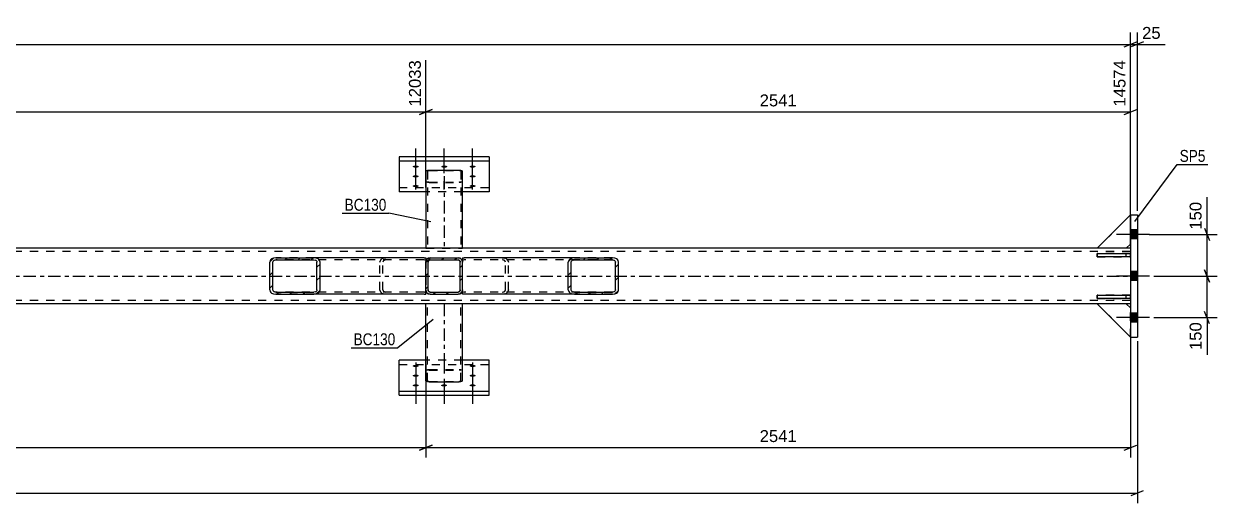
# Model space of a CAD drawing. Header units: millimetres. Extents: x -82 to 1107, y -634 to 207.
# Drawn here: x 661.5 to 948.4, y -401.7 to -286.5 of the extents above; entities that cross this region are included whole.
import ezdxf

# ---------------------------------------------------------------- set-up
doc = ezdxf.new("R2010")
doc.units = ezdxf.units.MM
doc.linetypes.add('DXK_LINE_DOT2', pattern=[3.9198, 1.9599, -1.9599])
doc.linetypes.add('DXK_LINE_DOT3', pattern=[5.9187, 2.979, -0.9799, 0.9799, -0.9799])
doc.styles.add('Arial', font='ARIAL.TTF', dxfattribs={"height": 0.2})
doc.styles.add('Arial Narrow', font='ARIALN.TTF', dxfattribs={"height": 0.2})

# ---------------------------------------------------------------- blocks, each defined once
blk = doc.blocks.new('Part-348435297-1963 - 1833')
at = {"linetype": 'Continuous'}
h = blk.add_hatch(dxfattribs=at)
h.set_pattern_fill('', scale=0.7, style=0, pattern_type=0)
h.set_pattern_definition([(45, (731.8397, -351.3976), (-1.57154, 1.57154), [])])
h.paths.add_polyline_path([(731.28, -351.48), (731.84, -351.4), (732.31, -351.17), (732.63, -350.82), (732.74, -350.41), (732.74, -343.75), (732.63, -343.34), (732.31, -342.99), (731.84, -342.76), (731.28, -342.68), (722.13, -342.68), (721.57, -342.76), (721.09, -342.99), (720.77, -343.34), (720.66, -343.75), (720.66, -350.41), (720.77, -350.82), (721.09, -351.17), (721.57, -351.4), (722.13, -351.48)])
h.paths.add_polyline_path([(721.85, -350.9), (721.61, -350.79), (721.45, -350.62), (721.4, -350.41), (721.4, -343.75), (721.45, -343.54), (721.61, -343.37), (721.85, -343.25), (722.13, -343.21), (731.28, -343.21), (731.56, -343.25), (731.8, -343.37), (731.96, -343.54), (732.01, -343.75), (732.01, -350.41), (731.96, -350.62), (731.8, -350.79), (731.56, -350.9), (731.28, -350.95), (722.13, -350.95)])
at = {"color": 2, "linetype": 'Continuous'}
for p, q in [((720.77, -343.34), (720.66, -343.75)), ((720.66, -350.41), (720.66, -343.75)), ((721.4, -343.75), (721.45, -343.54)), ((721.4, -350.41), (721.4, -343.75)), ((722.13, -342.68), (721.57, -342.76)), ((721.85, -343.25), (722.13, -343.21)), ((722.13, -342.68), (731.28, -342.68)), ((722.13, -343.21), (731.28, -343.21)), ((757.76, -342.68), (731.28, -342.68)), ((731.84, -342.76), (731.28, -342.68)), ((731.28, -343.21), (731.56, -343.25)), ((731.96, -343.54), (732.01, -343.75)), ((732.01, -350.41), (732.01, -343.75)), ((732.74, -343.75), (732.63, -343.34)), ((732.74, -350.41), (732.74, -343.75)), ((757.76, -342.68), (758.18, -342.74)), ((758.18, -342.74), (758.18, -342.76)), ((758.18, -342.76), (758.18, -342.99)), ((758.18, -342.99), (758.18, -343.75)), ((720.66, -350.41), (720.77, -350.82)), ((721.45, -350.62), (721.4, -350.41)), ((721.57, -351.4), (722.13, -351.48)), ((722.13, -350.95), (721.85, -350.9)), ((722.13, -350.95), (731.28, -350.95)), ((722.13, -351.48), (731.28, -351.48)), ((731.56, -350.9), (731.28, -350.95)), ((731.28, -351.48), (731.84, -351.4)), ((757.76, -351.48), (731.28, -351.48)), ((732.01, -350.41), (731.96, -350.62)), ((732.63, -350.82), (732.74, -350.41)), ((757.76, -351.48), (758.18, -351.42)), ((758.18, -351.42), (758.18, -350.41))]:
    blk.add_line(p, q, dxfattribs=at)
at = {"color": 7, "linetype": 'DXK_LINE_DOT2'}
for p, q in [((731.28, -342.68), (722.13, -342.68)), ((757.76, -343.21), (722.13, -343.21)), ((747.14, -343.75), (747.25, -343.34)), ((747.14, -350.41), (747.14, -343.75)), ((747.93, -343.54), (747.87, -343.75)), ((747.87, -350.41), (747.87, -343.75)), ((748.04, -342.76), (748.6, -342.68)), ((748.6, -343.21), (748.32, -343.25)), ((758.04, -343.25), (757.76, -343.21)), ((758.18, -343.32), (758.04, -343.25)), ((758.18, -342.99), (758.18, -343.32)), ((758.18, -343.34), (758.18, -350.41)), ((757.76, -350.95), (722.13, -350.95)), ((731.28, -351.48), (722.13, -351.48)), ((747.25, -350.82), (747.14, -350.41)), ((747.87, -350.41), (747.93, -350.62)), ((748.6, -351.48), (748.04, -351.4)), ((748.32, -350.9), (748.6, -350.95)), ((757.76, -350.95), (758.04, -350.9)), ((758.04, -350.9), (758.18, -350.83)), ((758.18, -351.4), (758.18, -351.42))]:
    blk.add_line(p, q, dxfattribs=at)
at = {"color": 2, "linetype": 'Continuous'}
for centre, radius, start, end in [((721.9, -344.05), 1.34, 104.5547, 147.5896), ((722.02, -343.9), 0.668, 104.5547, 147.5896), ((731.39, -343.9), 0.668, 32.4104, 75.4453), ((731.5, -344.05), 1.34, 32.4104, 75.4453), ((721.9, -350.1), 1.34, 212.4104, 255.4453), ((722.02, -350.26), 0.668, 212.4104, 255.4453), ((731.39, -350.26), 0.668, 284.5547, 327.5896), ((731.5, -350.1), 1.34, 284.5547, 327.5896)]:
    blk.add_arc(centre, radius, start, end, dxfattribs=at)
at = {"color": 7, "linetype": 'DXK_LINE_DOT2'}
for centre, radius, start, end in [((748.38, -344.05), 1.34, 104.5547, 147.5896), ((748.49, -343.9), 0.668, 104.5547, 147.5896), ((748.38, -350.1), 1.34, 212.4104, 255.4453), ((748.49, -350.26), 0.668, 212.4104, 255.4453)]:
    blk.add_arc(centre, radius, start, end, dxfattribs=at)
blk = doc.blocks.new('Part-348435297-1900 - 1833')
at = {"color": 7, "linetype": 'DXK_LINE_DOT2'}
for p, q in [((926.58, -353.75), (919.58, -353.75)), ((919.58, -353.75), (927.58, -361.75)), ((927.58, -354.75), (926.58, -353.75)), ((927.58, -361.75), (927.58, -354.75))]:
    blk.add_line(p, q, dxfattribs=at)
blk = doc.blocks.new('Part-348435297-1903 - 1833')
at = {"color": 7, "linetype": 'DXK_LINE_DOT2'}
for p, q in [((926.58, -353.75), (919.58, -353.75)), ((919.58, -353.75), (927.58, -361.75)), ((927.58, -354.75), (926.58, -353.75)), ((927.58, -361.75), (927.58, -354.75))]:
    blk.add_line(p, q, dxfattribs=at)
blk = doc.blocks.new('Part-348435297-1906 - 1833')
at = {"color": 2, "linetype": 'Continuous'}
for p, q in [((926.58, -353.75), (919.58, -353.75)), ((919.58, -353.75), (927.58, -361.75)), ((927.58, -354.75), (926.58, -353.75))]:
    blk.add_line(p, q, dxfattribs=at)
at = {"color": 7, "linetype": 'DXK_LINE_DOT2'}
blk.add_line((927.58, -361.75), (927.58, -354.75), dxfattribs=at)
blk = doc.blocks.new('Part-348435297-1861 - 1833')
at = {"color": 2, "linetype": 'Continuous'}
for p, q in [((919.58, -340.41), (28.18, -340.41)), ((927.58, -340.41), (926.58, -340.41)), ((919.58, -353.75), (28.18, -353.75)), ((927.58, -353.75), (926.58, -353.75))]:
    blk.add_line(p, q, dxfattribs=at)
at = {"color": 7, "linetype": 'DXK_LINE_DOT2'}
for p, q in [((927.58, -341.21), (28.18, -341.21)), ((926.58, -340.41), (919.58, -340.41)), ((927.58, -340.41), (927.58, -353.75)), ((927.58, -352.95), (28.18, -352.95)), ((926.58, -353.75), (919.58, -353.75))]:
    blk.add_line(p, q, dxfattribs=at)
at = {"color": 7, "linetype": 'DXK_LINE_DOT3'}
blk.add_line((28.18, -347.08), (927.58, -347.08), dxfattribs=at)
blk = doc.blocks.new('Part-348435297-1864 - 1833')
at = {"color": 2, "linetype": 'Continuous'}
for p, q in [((919.58, -342.48), (919.58, -341.68)), ((919.58, -341.68), (927.58, -341.68)), ((927.58, -342.48), (919.58, -342.48)), ((927.58, -341.68), (927.58, -342.48))]:
    blk.add_line(p, q, dxfattribs=at)
at = {"color": 7, "linetype": 'DXK_LINE_DOT2'}
blk.add_line((926.58, -342.48), (926.58, -341.68), dxfattribs=at)
blk = doc.blocks.new('Part-348435297-1865 - 1833')
at = {"color": 2, "linetype": 'Continuous'}
for p, q in [((919.58, -352.48), (919.58, -351.68)), ((919.58, -351.68), (927.58, -351.68)), ((927.58, -352.48), (919.58, -352.48)), ((927.58, -351.68), (927.58, -352.48))]:
    blk.add_line(p, q, dxfattribs=at)
at = {"color": 7, "linetype": 'DXK_LINE_DOT2'}
blk.add_line((926.58, -352.48), (926.58, -351.68), dxfattribs=at)
blk = doc.blocks.new('Part-348435297-1947 - 1833')
at = {"linetype": 'Continuous'}
h = blk.add_hatch(dxfattribs=at)
h.set_pattern_fill('', scale=0.7, style=0, pattern_type=0)
h.set_pattern_definition([(45, (803.6008, -351.3976), (-1.57154, 1.57154), [])])
h.paths.add_polyline_path([(803.04, -351.48), (803.6, -351.4), (804.08, -351.17), (804.39, -350.82), (804.5, -350.41), (804.5, -343.75), (804.39, -343.34), (804.08, -342.99), (803.6, -342.76), (803.04, -342.68), (793.89, -342.68), (793.33, -342.76), (792.85, -342.99), (792.54, -343.34), (792.42, -343.75), (792.42, -350.41), (792.54, -350.82), (792.85, -351.17), (793.33, -351.4), (793.89, -351.48)])
h.paths.add_polyline_path([(793.61, -350.9), (793.37, -350.79), (793.21, -350.62), (793.16, -350.41), (793.16, -343.75), (793.21, -343.54), (793.37, -343.37), (793.61, -343.25), (793.89, -343.21), (803.04, -343.21), (803.32, -343.25), (803.56, -343.37), (803.72, -343.54), (803.77, -343.75), (803.77, -350.41), (803.72, -350.62), (803.56, -350.79), (803.32, -350.9), (803.04, -350.95), (793.89, -350.95)])
at = {"color": 2, "linetype": 'Continuous'}
for p, q in [((766.98, -342.74), (767.41, -342.68)), ((766.98, -342.74), (766.98, -343.75)), ((793.89, -342.68), (767.41, -342.68)), ((792.54, -343.34), (792.42, -343.75)), ((792.42, -350.41), (792.42, -343.75)), ((793.16, -343.75), (793.21, -343.54)), ((793.16, -350.41), (793.16, -343.75)), ((793.89, -342.68), (793.33, -342.76)), ((793.61, -343.25), (793.89, -343.21)), ((793.89, -342.68), (803.04, -342.68)), ((793.89, -343.21), (803.04, -343.21)), ((803.6, -342.76), (803.04, -342.68)), ((803.04, -343.21), (803.32, -343.25)), ((803.72, -343.54), (803.77, -343.75)), ((803.77, -350.41), (803.77, -343.75)), ((804.5, -343.75), (804.39, -343.34)), ((804.5, -350.41), (804.5, -343.75)), ((766.98, -351.4), (766.98, -350.41)), ((766.98, -351.42), (766.98, -351.4)), ((767.41, -351.48), (766.98, -351.42)), ((793.89, -351.48), (767.41, -351.48)), ((792.42, -350.41), (792.54, -350.82)), ((793.21, -350.62), (793.16, -350.41)), ((793.33, -351.4), (793.89, -351.48)), ((793.89, -350.95), (793.61, -350.9)), ((793.89, -350.95), (803.04, -350.95)), ((793.89, -351.48), (803.04, -351.48)), ((803.32, -350.9), (803.04, -350.95)), ((803.04, -351.48), (803.6, -351.4)), ((803.77, -350.41), (803.72, -350.62)), ((804.39, -350.82), (804.5, -350.41))]:
    blk.add_line(p, q, dxfattribs=at)
at = {"color": 7, "linetype": 'DXK_LINE_DOT2'}
for p, q in [((766.98, -342.74), (766.98, -343.32)), ((767.13, -343.25), (766.98, -343.32)), ((766.98, -351.17), (766.98, -343.75)), ((767.41, -343.21), (767.13, -343.25)), ((803.04, -343.21), (767.41, -343.21)), ((776.56, -342.68), (777.12, -342.76)), ((776.84, -343.25), (776.56, -343.21)), ((777.3, -343.75), (777.24, -343.54)), ((777.3, -350.41), (777.3, -343.75)), ((777.92, -343.34), (778.03, -343.75)), ((778.03, -350.41), (778.03, -343.75)), ((803.04, -342.68), (793.89, -342.68)), ((766.98, -350.83), (767.13, -350.9)), ((767.13, -350.9), (767.41, -350.95)), ((803.04, -350.95), (767.41, -350.95)), ((776.56, -350.95), (776.84, -350.9)), ((777.12, -351.4), (776.56, -351.48)), ((777.24, -350.62), (777.3, -350.41)), ((778.03, -350.41), (777.92, -350.82)), ((803.04, -351.48), (793.89, -351.48))]:
    blk.add_line(p, q, dxfattribs=at)
for centre, radius, start, end in [((776.68, -343.9), 0.668, 32.4104, 75.4453), ((776.79, -344.05), 1.34, 32.4104, 75.4453), ((776.68, -350.26), 0.668, 284.5547, 327.5896), ((776.79, -350.1), 1.34, 284.5547, 327.5896)]:
    blk.add_arc(centre, radius, start, end, dxfattribs=at)
at = {"color": 2, "linetype": 'Continuous'}
for centre, radius, start, end in [((793.66, -344.05), 1.34, 104.5547, 147.5896), ((793.78, -343.9), 0.668, 104.5547, 147.5896), ((803.15, -343.9), 0.668, 32.4104, 75.4453), ((803.26, -344.05), 1.34, 32.4104, 75.4453), ((793.66, -350.1), 1.34, 212.4104, 255.4453), ((793.78, -350.26), 0.668, 212.4104, 255.4453), ((803.15, -350.26), 0.668, 284.5547, 327.5896), ((803.26, -350.1), 1.34, 284.5547, 327.5896)]:
    blk.add_arc(centre, radius, start, end, dxfattribs=at)
blk = doc.blocks.new('Part-348435297-2020 - 1833')
at = {"color": 2, "linetype": 'Continuous'}
for p, q in [((758.19, -372.27), (758.19, -353.75)), ((766.99, -372.27), (766.99, -353.75)), ((758.25, -372.37), (758.19, -372.27)), ((758.43, -372.46), (758.25, -372.37)), ((758.69, -372.52), (758.43, -372.46)), ((758.99, -372.54), (758.69, -372.52)), ((758.99, -372.54), (766.19, -372.54)), ((766.5, -372.52), (766.19, -372.54)), ((766.76, -372.46), (766.5, -372.52)), ((766.93, -372.37), (766.76, -372.46)), ((766.99, -372.27), (766.93, -372.37))]:
    blk.add_line(p, q, dxfattribs=at)
at = {"color": 7, "linetype": 'DXK_LINE_DOT2'}
for p, q in [((766.99, -353.75), (758.19, -353.75)), ((758.59, -372.27), (758.59, -353.75)), ((766.59, -372.27), (766.59, -353.75)), ((758.19, -369.8), (758.25, -369.7)), ((758.25, -369.7), (758.43, -369.61)), ((758.43, -369.61), (758.69, -369.55)), ((758.62, -369.75), (758.59, -369.8)), ((758.71, -369.71), (758.62, -369.75)), ((758.69, -369.55), (758.99, -369.53)), ((758.84, -369.68), (758.71, -369.71)), ((758.99, -369.67), (758.84, -369.68)), ((758.99, -369.53), (766.19, -369.53)), ((758.99, -369.67), (766.19, -369.67)), ((766.19, -369.53), (766.5, -369.55)), ((766.35, -369.68), (766.19, -369.67)), ((766.48, -369.71), (766.35, -369.68)), ((766.48, -369.71), (766.5, -369.72)), ((766.5, -369.55), (766.76, -369.61)), ((766.5, -369.72), (766.56, -369.75)), ((766.59, -369.8), (766.56, -369.75)), ((766.76, -369.61), (766.93, -369.7)), ((766.93, -369.7), (766.99, -369.8)), ((758.59, -372.27), (758.62, -372.32)), ((758.62, -372.32), (758.71, -372.36)), ((758.71, -372.36), (758.84, -372.39)), ((758.84, -372.39), (758.99, -372.4)), ((758.99, -372.4), (766.19, -372.4)), ((766.19, -372.4), (766.35, -372.39)), ((766.35, -372.39), (766.48, -372.36)), ((766.48, -372.36), (766.56, -372.32)), ((766.56, -372.32), (766.59, -372.27))]:
    blk.add_line(p, q, dxfattribs=at)
at = {"color": 7, "linetype": 'DXK_LINE_DOT3'}
blk.add_line((762.59, -353.75), (762.59, -371.03), dxfattribs=at)
blk = doc.blocks.new('Part-348435297-1892 - 1833')
at = {"color": 7, "linetype": 'DXK_LINE_DOT2'}
for p, q in [((919.58, -340.41), (927.58, -332.41)), ((927.58, -332.41), (927.58, -339.41)), ((926.58, -340.41), (919.58, -340.41)), ((927.58, -339.41), (926.58, -340.41))]:
    blk.add_line(p, q, dxfattribs=at)
blk = doc.blocks.new('Bolt-348435297-2023 - 1833')
at = {"linetype": 'Continuous'}
for points in [[(755.76, -320.54), (755.91, -320.54), (756.06, -320.56), (756.19, -320.58), (756.3, -320.62), (756.39, -320.66), (756.46, -320.71), (756.49, -320.76), (756.49, -320.81), (756.46, -320.86), (756.39, -320.91), (756.3, -320.95), (756.19, -320.99), (756.06, -321.02), (755.91, -321.03), (755.76, -321.04), (755.61, -321.03), (755.46, -321.02), (755.33, -320.99), (755.21, -320.95), (755.12, -320.91), (755.06, -320.86), (755.03, -320.81), (755.03, -320.76), (755.06, -320.71), (755.12, -320.66), (755.21, -320.62), (755.33, -320.58), (755.46, -320.56), (755.61, -320.54)], [(762.63, -320.54), (762.78, -320.54), (762.92, -320.56), (763.06, -320.58), (763.17, -320.62), (763.26, -320.66), (763.32, -320.71), (763.36, -320.76), (763.36, -320.81), (763.32, -320.86), (763.26, -320.91), (763.17, -320.95), (763.06, -320.99), (762.92, -321.02), (762.78, -321.03), (762.63, -321.04), (762.47, -321.03), (762.33, -321.02), (762.19, -320.99), (762.08, -320.95), (761.99, -320.91), (761.93, -320.86), (761.9, -320.81), (761.9, -320.76), (761.93, -320.71), (761.99, -320.66), (762.08, -320.62), (762.19, -320.58), (762.33, -320.56), (762.47, -320.54)], [(769.43, -320.54), (769.58, -320.54), (769.72, -320.56), (769.86, -320.58), (769.97, -320.62), (770.06, -320.66), (770.12, -320.71), (770.16, -320.76), (770.16, -320.81), (770.12, -320.86), (770.06, -320.91), (769.97, -320.95), (769.86, -320.99), (769.72, -321.02), (769.58, -321.03), (769.43, -321.04), (769.27, -321.03), (769.13, -321.02), (768.99, -320.99), (768.88, -320.95), (768.79, -320.91), (768.73, -320.86), (768.7, -320.81), (768.7, -320.76), (768.73, -320.71), (768.79, -320.66), (768.88, -320.62), (768.99, -320.58), (769.13, -320.56), (769.27, -320.54)], [(755.76, -322.88), (755.91, -322.89), (756.06, -322.91), (756.19, -322.93), (756.3, -322.97), (756.39, -323.01), (756.46, -323.06), (756.49, -323.11), (756.49, -323.16), (756.46, -323.21), (756.39, -323.26), (756.3, -323.3), (756.19, -323.34), (756.06, -323.36), (755.91, -323.38), (755.76, -323.39), (755.61, -323.38), (755.46, -323.36), (755.33, -323.34), (755.21, -323.3), (755.12, -323.26), (755.06, -323.21), (755.03, -323.16), (755.03, -323.11), (755.06, -323.06), (755.12, -323.01), (755.21, -322.97), (755.33, -322.93), (755.46, -322.91), (755.61, -322.89)], [(769.43, -322.88), (769.58, -322.89), (769.72, -322.91), (769.86, -322.93), (769.97, -322.97), (770.06, -323.01), (770.12, -323.06), (770.16, -323.11), (770.16, -323.16), (770.12, -323.21), (770.06, -323.26), (769.97, -323.3), (769.86, -323.34), (769.72, -323.36), (769.58, -323.38), (769.43, -323.39), (769.27, -323.38), (769.13, -323.36), (768.99, -323.34), (768.88, -323.3), (768.79, -323.26), (768.73, -323.21), (768.7, -323.16), (768.7, -323.11), (768.73, -323.06), (768.79, -323.01), (768.88, -322.97), (768.99, -322.93), (769.13, -322.91), (769.27, -322.89)], [(755.76, -325.21), (755.91, -325.22), (756.06, -325.23), (756.19, -325.26), (756.3, -325.29), (756.39, -325.33), (756.46, -325.38), (756.49, -325.43), (756.49, -325.49), (756.46, -325.54), (756.39, -325.59), (756.3, -325.63), (756.19, -325.66), (756.06, -325.69), (755.91, -325.71), (755.76, -325.71), (755.61, -325.71), (755.46, -325.69), (755.33, -325.66), (755.21, -325.63), (755.12, -325.59), (755.06, -325.54), (755.03, -325.49), (755.03, -325.43), (755.06, -325.38), (755.12, -325.33), (755.21, -325.29), (755.33, -325.26), (755.46, -325.23), (755.61, -325.22)], [(769.43, -325.21), (769.58, -325.22), (769.72, -325.23), (769.86, -325.26), (769.97, -325.29), (770.06, -325.33), (770.12, -325.38), (770.16, -325.43), (770.16, -325.49), (770.12, -325.54), (770.06, -325.59), (769.97, -325.63), (769.86, -325.66), (769.72, -325.69), (769.58, -325.71), (769.43, -325.71), (769.27, -325.71), (769.13, -325.69), (768.99, -325.66), (768.88, -325.63), (768.79, -325.59), (768.73, -325.54), (768.7, -325.49), (768.7, -325.43), (768.73, -325.38), (768.79, -325.33), (768.88, -325.29), (768.99, -325.26), (769.13, -325.23), (769.27, -325.22)]]:
    blk.add_hatch(color=1, dxfattribs=at).paths.add_polyline_path(points)
at = {"color": 1, "linetype": 'Continuous'}
for p, q in [((755.76, -321.6), (755.76, -316.4)), ((762.63, -321.6), (762.63, -316.4)), ((769.43, -321.6), (769.43, -316.4)), ((755.76, -323.95), (755.76, -318.75)), ((755.76, -326.27), (755.76, -321.08)), ((769.43, -323.95), (769.43, -318.75)), ((769.43, -326.27), (769.43, -321.08))]:
    blk.add_line(p, q, dxfattribs=at)
at = {"color": 1, "linetype": 'DXK_LINE_DOT2'}
blk.add_line((762.63, -326.27), (762.63, -321.08), dxfattribs=at)
blk = doc.blocks.new('Part-348435297-1895 - 1833')
at = {"color": 2, "linetype": 'Continuous'}
for p, q in [((919.58, -340.41), (927.58, -332.41)), ((926.58, -340.41), (919.58, -340.41)), ((927.58, -339.41), (926.58, -340.41))]:
    blk.add_line(p, q, dxfattribs=at)
at = {"color": 7, "linetype": 'DXK_LINE_DOT2'}
blk.add_line((927.58, -339.41), (927.58, -332.41), dxfattribs=at)
blk = doc.blocks.new('Part-348435297-1896 - 1833')
at = {"color": 7, "linetype": 'DXK_LINE_DOT2'}
for p, q in [((927.58, -341.68), (919.58, -341.68)), ((919.58, -341.68), (919.58, -342.48)), ((919.58, -342.48), (927.58, -342.48)), ((926.58, -342.48), (926.58, -341.68)), ((927.58, -342.48), (927.58, -341.68))]:
    blk.add_line(p, q, dxfattribs=at)
blk = doc.blocks.new('Part-348435297-1897 - 1833')
at = {"color": 7, "linetype": 'DXK_LINE_DOT2'}
for p, q in [((927.58, -351.68), (919.58, -351.68)), ((919.58, -351.68), (919.58, -352.48)), ((919.58, -352.48), (927.58, -352.48)), ((926.58, -352.48), (926.58, -351.68)), ((927.58, -352.48), (927.58, -351.68))]:
    blk.add_line(p, q, dxfattribs=at)
blk = doc.blocks.new('Part-348435297-1909 - 1833')
at = {"color": 7, "linetype": 'DXK_LINE_DOT2'}
for p, q in [((919.58, -340.41), (927.58, -332.41)), ((927.58, -332.41), (927.58, -339.41)), ((926.58, -340.41), (919.58, -340.41)), ((927.58, -339.41), (926.58, -340.41))]:
    blk.add_line(p, q, dxfattribs=at)
blk = doc.blocks.new('Part-348435297-1912 - 1833')
at = {"color": 2, "linetype": 'Continuous'}
for p, q in [((773.43, -318.42), (751.76, -318.42)), ((751.76, -318.42), (751.76, -326.83)), ((773.43, -318.42), (773.43, -326.83)), ((751.76, -319.42), (773.43, -319.42)), ((758.19, -326.83), (751.76, -326.83)), ((773.43, -326.83), (766.99, -326.83))]:
    blk.add_line(p, q, dxfattribs=at)
at = {"color": 7, "linetype": 'DXK_LINE_DOT2'}
for p, q in [((751.76, -325.83), (773.43, -325.83)), ((758.25, -326.83), (758.19, -326.83)), ((766.99, -326.83), (758.25, -326.83))]:
    blk.add_line(p, q, dxfattribs=at)
blk = doc.blocks.new('Part-348435297-1937 - 1833')
at = {"color": 2, "linetype": 'Continuous'}
for p, q in [((751.76, -375.74), (751.76, -367.33)), ((758.19, -367.33), (751.76, -367.33)), ((773.43, -367.33), (766.99, -367.33)), ((773.43, -375.74), (773.43, -367.33)), ((751.76, -374.74), (773.43, -374.74)), ((751.76, -375.74), (773.43, -375.74))]:
    blk.add_line(p, q, dxfattribs=at)
at = {"color": 7, "linetype": 'DXK_LINE_DOT2'}
for p, q in [((751.76, -368.33), (773.43, -368.33)), ((766.99, -367.33), (758.19, -367.33))]:
    blk.add_line(p, q, dxfattribs=at)
blk = doc.blocks.new('Part-348435297-1982 - 1833')
at = {"color": 2, "linetype": 'Continuous'}
for p, q in [((927.58, -332.41), (927.58, -361.75)), ((927.58, -332.41), (929.25, -332.41)), ((929.25, -332.41), (929.25, -361.75)), ((927.58, -361.75), (929.25, -361.75))]:
    blk.add_line(p, q, dxfattribs=at)
blk = doc.blocks.new('Part-348435297-2007 - 1833')
at = {"color": 2, "linetype": 'Continuous'}
for p, q in [((758.19, -321.89), (758.25, -321.79)), ((758.19, -321.89), (758.19, -340.41)), ((758.25, -321.79), (758.43, -321.7)), ((758.43, -321.7), (758.69, -321.64)), ((758.69, -321.64), (758.99, -321.62)), ((758.99, -321.62), (766.19, -321.62)), ((766.19, -321.62), (766.5, -321.64)), ((766.5, -321.64), (766.76, -321.7)), ((766.76, -321.7), (766.93, -321.79)), ((766.93, -321.79), (766.99, -321.89)), ((766.99, -340.41), (766.99, -321.89))]:
    blk.add_line(p, q, dxfattribs=at)
at = {"color": 7, "linetype": 'DXK_LINE_DOT2'}
for p, q in [((758.62, -321.84), (758.59, -321.89)), ((758.59, -321.89), (758.59, -340.41)), ((758.71, -321.8), (758.62, -321.84)), ((758.84, -321.77), (758.71, -321.8)), ((758.99, -321.76), (758.84, -321.77)), ((758.99, -321.76), (766.19, -321.76)), ((766.35, -321.77), (766.19, -321.76)), ((766.48, -321.8), (766.35, -321.77)), ((766.56, -321.84), (766.48, -321.8)), ((766.59, -321.89), (766.56, -321.84)), ((766.59, -321.89), (766.59, -340.41)), ((758.25, -324.46), (758.19, -324.35)), ((758.43, -324.55), (758.25, -324.46)), ((758.69, -324.61), (758.43, -324.55)), ((758.59, -324.35), (758.62, -324.41)), ((758.62, -324.41), (758.71, -324.45)), ((758.99, -324.63), (758.69, -324.61)), ((758.71, -324.45), (758.84, -324.48)), ((758.84, -324.48), (758.99, -324.49)), ((758.99, -324.49), (766.19, -324.49)), ((758.99, -324.63), (766.19, -324.63)), ((766.19, -324.49), (766.35, -324.48)), ((766.5, -324.61), (766.19, -324.63)), ((766.35, -324.48), (766.48, -324.45)), ((766.48, -324.45), (766.56, -324.41)), ((766.76, -324.55), (766.5, -324.61)), ((766.56, -324.41), (766.59, -324.35)), ((766.93, -324.46), (766.76, -324.55)), ((766.99, -324.35), (766.93, -324.46)), ((758.19, -340.41), (766.99, -340.41))]:
    blk.add_line(p, q, dxfattribs=at)
at = {"color": 7, "linetype": 'DXK_LINE_DOT3'}
blk.add_line((762.59, -323.12), (762.59, -340.41), dxfattribs=at)
blk = doc.blocks.new('Part-348435297-2010 - 1833')
at = {"linetype": 'Continuous'}
h = blk.add_hatch(dxfattribs=at)
h.set_pattern_fill('', scale=0.7, style=0, pattern_type=0)
h.set_pattern_definition([(45, (766.3256, -351.3976), (-1.57154, 1.57154), [])])
h.paths.add_polyline_path([(765.92, -351.48), (766.33, -351.4), (766.67, -351.17), (766.9, -350.82), (766.98, -350.41), (766.98, -343.75), (766.9, -343.34), (766.67, -342.99), (766.33, -342.76), (765.92, -342.68), (759.25, -342.68), (758.84, -342.76), (758.5, -342.99), (758.27, -343.34), (758.18, -343.75), (758.18, -350.41), (758.27, -350.82), (758.5, -351.17), (758.84, -351.4), (759.25, -351.48)])
h.paths.add_polyline_path([(759.05, -350.9), (758.87, -350.79), (758.76, -350.62), (758.72, -350.41), (758.72, -343.75), (758.76, -343.54), (758.87, -343.37), (759.05, -343.25), (759.25, -343.21), (765.92, -343.21), (766.12, -343.25), (766.29, -343.37), (766.41, -343.54), (766.45, -343.75), (766.45, -350.41), (766.41, -350.62), (766.29, -350.79), (766.12, -350.9), (765.92, -350.95), (759.25, -350.95)])
at = {"color": 7, "linetype": 'DXK_LINE_DOT2'}
for p, q in [((758.18, -343.75), (758.27, -343.34)), ((758.18, -350.41), (758.18, -343.75)), ((758.76, -343.54), (758.72, -343.75)), ((758.72, -350.41), (758.72, -343.75)), ((758.84, -342.76), (759.25, -342.68)), ((759.25, -343.21), (759.05, -343.25)), ((759.25, -342.68), (765.92, -342.68)), ((759.25, -343.21), (765.92, -343.21)), ((765.92, -342.68), (766.33, -342.76)), ((766.12, -343.25), (765.92, -343.21)), ((766.45, -343.75), (766.41, -343.54)), ((766.45, -350.41), (766.45, -343.75)), ((766.9, -343.34), (766.98, -343.75)), ((766.98, -350.41), (766.98, -343.75)), ((758.27, -350.82), (758.18, -350.41)), ((758.72, -350.41), (758.76, -350.62)), ((759.25, -351.48), (758.84, -351.4)), ((759.05, -350.9), (759.25, -350.95)), ((759.25, -350.95), (765.92, -350.95)), ((759.25, -351.48), (765.92, -351.48)), ((765.92, -350.95), (766.12, -350.9)), ((766.33, -351.4), (765.92, -351.48)), ((766.41, -350.62), (766.45, -350.41)), ((766.98, -350.41), (766.9, -350.82))]:
    blk.add_line(p, q, dxfattribs=at)
at = {"color": 2, "linetype": 'Continuous'}
for p, q in [((758.27, -343.34), (758.18, -343.75)), ((758.18, -350.41), (758.18, -343.75)), ((758.72, -343.75), (758.76, -343.54)), ((758.72, -350.41), (758.72, -343.75)), ((759.25, -342.68), (758.84, -342.76)), ((759.05, -343.25), (759.25, -343.21)), ((759.25, -342.68), (765.92, -342.68)), ((759.25, -343.21), (765.92, -343.21)), ((766.33, -342.76), (765.92, -342.68)), ((765.92, -343.21), (766.12, -343.25)), ((766.41, -343.54), (766.45, -343.75)), ((766.45, -350.41), (766.45, -343.75)), ((766.98, -343.75), (766.9, -343.34)), ((766.98, -350.41), (766.98, -343.75)), ((758.18, -350.41), (758.27, -350.82)), ((758.76, -350.62), (758.72, -350.41)), ((758.84, -351.4), (759.25, -351.48)), ((759.25, -350.95), (759.05, -350.9)), ((759.25, -350.95), (765.92, -350.95)), ((759.25, -351.48), (765.92, -351.48)), ((766.12, -350.9), (765.92, -350.95)), ((765.92, -351.48), (766.33, -351.4)), ((766.45, -350.41), (766.41, -350.62)), ((766.9, -350.82), (766.98, -350.41))]:
    blk.add_line(p, q, dxfattribs=at)
at = {"color": 7, "linetype": 'DXK_LINE_DOT2'}
for centre, radius, start, end in [((759.25, -343.75), 1.07, 112.5, 157.5), ((759.25, -343.75), 0.533, 112.5, 157.5), ((765.92, -343.75), 0.533, 22.5, 67.5), ((765.92, -343.75), 1.07, 22.5, 67.5), ((759.25, -350.41), 1.07, 202.5, 247.5), ((759.25, -350.41), 0.533, 202.5, 247.5), ((765.92, -350.41), 0.533, 292.5, 337.5), ((765.92, -350.41), 1.07, 292.5, 337.5)]:
    blk.add_arc(centre, radius, start, end, dxfattribs=at)
at = {"color": 2, "linetype": 'Continuous'}
for centre, radius, start, end in [((759.25, -343.75), 1.07, 112.5, 157.5), ((759.25, -343.75), 0.533, 112.5, 157.5), ((765.92, -343.75), 0.533, 22.5, 67.5), ((765.92, -343.75), 1.07, 22.5, 67.5), ((759.25, -350.41), 1.07, 202.5, 247.5), ((759.25, -350.41), 0.533, 202.5, 247.5), ((765.92, -350.41), 0.533, 292.5, 337.5), ((765.92, -350.41), 1.07, 292.5, 337.5)]:
    blk.add_arc(centre, radius, start, end, dxfattribs=at)
blk = doc.blocks.new('Bolt-348435297-2033 - 1833')
at = {"linetype": 'Continuous'}
for points in [[(927.58, -335.98), (927.58, -338.18), (929.25, -338.18), (929.25, -335.98)], [(927.58, -335.98), (927.58, -338.18), (929.25, -338.18), (929.25, -335.98)], [(927.58, -335.98), (927.58, -338.18), (929.25, -338.18), (929.25, -335.98)], [(927.58, -335.98), (927.58, -338.18), (929.25, -338.18), (929.25, -335.98)], [(927.58, -345.98), (927.58, -348.18), (929.25, -348.18), (929.25, -345.98)], [(927.58, -345.98), (927.58, -348.18), (929.25, -348.18), (929.25, -345.98)], [(927.58, -355.98), (927.58, -358.18), (929.25, -358.18), (929.25, -355.98)], [(927.58, -355.98), (927.58, -358.18), (929.25, -358.18), (929.25, -355.98)], [(927.58, -355.98), (927.58, -358.18), (929.25, -358.18), (929.25, -355.98)], [(927.58, -355.98), (927.58, -358.18), (929.25, -358.18), (929.25, -355.98)]]:
    blk.add_hatch(color=1, dxfattribs=at).paths.add_polyline_path(points)
at = {"color": 1, "linetype": 'Continuous'}
for p, q in [((932.18, -337.08), (924.25, -337.08)), ((932.18, -337.08), (924.25, -337.08)), ((932.18, -337.08), (924.25, -337.08)), ((932.18, -337.08), (924.25, -337.08)), ((929.25, -335.98), (927.58, -335.98)), ((929.25, -335.98), (927.58, -335.98)), ((929.25, -335.98), (927.58, -335.98)), ((929.25, -335.98), (927.58, -335.98)), ((929.25, -338.18), (927.58, -338.18)), ((929.25, -338.18), (927.58, -338.18)), ((929.25, -338.18), (927.58, -338.18)), ((929.25, -338.18), (927.58, -338.18)), ((932.18, -347.08), (924.25, -347.08)), ((932.18, -347.08), (924.25, -347.08)), ((929.25, -345.98), (927.58, -345.98)), ((929.25, -345.98), (927.58, -345.98)), ((929.25, -348.18), (927.58, -348.18)), ((929.25, -348.18), (927.58, -348.18)), ((932.18, -357.08), (924.25, -357.08)), ((932.18, -357.08), (924.25, -357.08)), ((932.18, -357.08), (924.25, -357.08)), ((932.18, -357.08), (924.25, -357.08)), ((929.25, -355.98), (927.58, -355.98)), ((929.25, -355.98), (927.58, -355.98)), ((929.25, -355.98), (927.58, -355.98)), ((929.25, -355.98), (927.58, -355.98)), ((929.25, -358.18), (927.58, -358.18)), ((929.25, -358.18), (927.58, -358.18)), ((929.25, -358.18), (927.58, -358.18)), ((929.25, -358.18), (927.58, -358.18))]:
    blk.add_line(p, q, dxfattribs=at)
blk = doc.blocks.new('Bolt-348435297-2043 - 1833')
at = {"linetype": 'Continuous'}
for points in [[(755.76, -368.95), (755.61, -368.94), (755.46, -368.93), (755.33, -368.9), (755.21, -368.87), (755.12, -368.82), (755.06, -368.77), (755.03, -368.72), (755.03, -368.67), (755.06, -368.62), (755.12, -368.57), (755.21, -368.53), (755.33, -368.49), (755.46, -368.47), (755.61, -368.45), (755.76, -368.45), (755.91, -368.45), (756.06, -368.47), (756.19, -368.49), (756.3, -368.53), (756.39, -368.57), (756.46, -368.62), (756.49, -368.67), (756.49, -368.72), (756.46, -368.77), (756.39, -368.82), (756.3, -368.87), (756.19, -368.9), (756.06, -368.93), (755.91, -368.94)], [(769.43, -368.95), (769.27, -368.94), (769.13, -368.93), (768.99, -368.9), (768.88, -368.87), (768.79, -368.82), (768.73, -368.77), (768.7, -368.72), (768.7, -368.67), (768.73, -368.62), (768.79, -368.57), (768.88, -368.53), (768.99, -368.49), (769.13, -368.47), (769.27, -368.45), (769.43, -368.45), (769.58, -368.45), (769.72, -368.47), (769.86, -368.49), (769.97, -368.53), (770.06, -368.57), (770.12, -368.62), (770.16, -368.67), (770.16, -368.72), (770.12, -368.77), (770.06, -368.82), (769.97, -368.87), (769.86, -368.9), (769.72, -368.93), (769.58, -368.94)], [(755.76, -371.27), (755.61, -371.27), (755.46, -371.25), (755.33, -371.23), (755.21, -371.19), (755.12, -371.15), (755.06, -371.1), (755.03, -371.05), (755.03, -371), (755.06, -370.95), (755.12, -370.9), (755.21, -370.86), (755.33, -370.82), (755.46, -370.79), (755.61, -370.78), (755.76, -370.77), (755.91, -370.78), (756.06, -370.79), (756.19, -370.82), (756.3, -370.86), (756.39, -370.9), (756.46, -370.95), (756.49, -371), (756.49, -371.05), (756.46, -371.1), (756.39, -371.15), (756.3, -371.19), (756.19, -371.23), (756.06, -371.25), (755.91, -371.27)], [(769.43, -371.27), (769.27, -371.27), (769.13, -371.25), (768.99, -371.23), (768.88, -371.19), (768.79, -371.15), (768.73, -371.1), (768.7, -371.05), (768.7, -371), (768.73, -370.95), (768.79, -370.9), (768.88, -370.86), (768.99, -370.82), (769.13, -370.79), (769.27, -370.78), (769.43, -370.77), (769.58, -370.78), (769.72, -370.79), (769.86, -370.82), (769.97, -370.86), (770.06, -370.9), (770.12, -370.95), (770.16, -371), (770.16, -371.05), (770.12, -371.1), (770.06, -371.15), (769.97, -371.19), (769.86, -371.23), (769.72, -371.25), (769.58, -371.27)], [(755.76, -373.62), (755.61, -373.62), (755.46, -373.6), (755.33, -373.57), (755.21, -373.54), (755.12, -373.5), (755.06, -373.45), (755.03, -373.4), (755.03, -373.35), (755.06, -373.29), (755.12, -373.25), (755.21, -373.2), (755.33, -373.17), (755.46, -373.14), (755.61, -373.13), (755.76, -373.12), (755.91, -373.13), (756.06, -373.14), (756.19, -373.17), (756.3, -373.2), (756.39, -373.25), (756.46, -373.29), (756.49, -373.35), (756.49, -373.4), (756.46, -373.45), (756.39, -373.5), (756.3, -373.54), (756.19, -373.57), (756.06, -373.6), (755.91, -373.62)], [(762.56, -373.62), (762.41, -373.62), (762.26, -373.6), (762.13, -373.57), (762.01, -373.54), (761.92, -373.5), (761.86, -373.45), (761.83, -373.4), (761.83, -373.35), (761.86, -373.29), (761.92, -373.25), (762.01, -373.2), (762.13, -373.17), (762.26, -373.14), (762.41, -373.13), (762.56, -373.12), (762.71, -373.13), (762.86, -373.14), (762.99, -373.17), (763.1, -373.2), (763.19, -373.25), (763.26, -373.29), (763.29, -373.35), (763.29, -373.4), (763.26, -373.45), (763.19, -373.5), (763.1, -373.54), (762.99, -373.57), (762.86, -373.6), (762.71, -373.62)], [(769.43, -373.62), (769.27, -373.62), (769.13, -373.6), (768.99, -373.57), (768.88, -373.54), (768.79, -373.5), (768.73, -373.45), (768.7, -373.4), (768.7, -373.35), (768.73, -373.29), (768.79, -373.25), (768.88, -373.2), (768.99, -373.17), (769.13, -373.14), (769.27, -373.13), (769.43, -373.12), (769.58, -373.13), (769.72, -373.14), (769.86, -373.17), (769.97, -373.2), (770.06, -373.25), (770.12, -373.29), (770.16, -373.35), (770.16, -373.4), (770.12, -373.45), (770.06, -373.5), (769.97, -373.54), (769.86, -373.57), (769.72, -373.6), (769.58, -373.62)]]:
    blk.add_hatch(color=1, dxfattribs=at).paths.add_polyline_path(points)
at = {"color": 1, "linetype": 'Continuous'}
for p, q in [((755.76, -367.88), (755.76, -373.08)), ((769.43, -367.88), (769.43, -373.08)), ((755.76, -370.21), (755.76, -375.41)), ((755.76, -372.56), (755.76, -377.76)), ((762.56, -372.56), (762.56, -377.76)), ((769.43, -370.21), (769.43, -375.41)), ((769.43, -372.56), (769.43, -377.76))]:
    blk.add_line(p, q, dxfattribs=at)
at = {"color": 1, "linetype": 'DXK_LINE_DOT2'}
blk.add_line((762.56, -367.88), (762.56, -373.08), dxfattribs=at)
blk = doc.blocks.new('StraightDimension-348435297-12324 - 1833')
at = {"color": 7, "linetype": 'Continuous'}
for p, q in [((945.42, -335.58), (946.62, -338.58)), ((932.07, -337.08), (948.42, -337.08)), ((946.02, -347.08), (946.02, -337.08)), ((933.18, -347.08), (948.42, -347.08)), ((946.62, -348.58), (945.42, -345.58))]:
    blk.add_line(p, q, dxfattribs=at)
at = {"color": 0}
blk.add_wipeout([(945.27, -328.68), (941.07, -328.68), (941.07, -336.55), (945.27, -336.55)], dxfattribs=at)
at = {"color": 7, "linetype": 'Continuous'}
blk.add_line((946.02, -337.08), (946.02, -328.16), dxfattribs=at)
blk.add_line((946.02, -337.08), (946.02, -328.16), dxfattribs=at)
at = {"color": 3, "style": 'Arial'}
blk.add_text('150', height=2.865, rotation=90.0002, dxfattribs=at).set_placement((944.67, -335.95))
blk = doc.blocks.new('StraightDimension-348435297-12152 - 1833')
at = {"color": 7, "linetype": 'Continuous'}
for p, q in [((758.19, -325.83), (758.19, -295.24)), ((927.58, -339.41), (927.58, -295.24)), ((759.69, -307.06), (756.69, -308.26)), ((758.19, -307.66), (927.58, -307.66)), ((926.08, -308.26), (929.08, -307.06))]:
    blk.add_line(p, q, dxfattribs=at)
at = {"color": 0, "linetype": 'Continuous'}
blk.add_wipeout([(926.98, -294.64), (922.78, -294.64), (922.78, -306.96), (926.98, -306.96)], dxfattribs=at)
at = {"color": 0}
blk.add_wipeout([(847.94, -306.91), (847.94, -302.71), (837.84, -302.71), (837.84, -306.91)], dxfattribs=at)
at = {"color": 3, "linetype": 'Continuous', "style": 'Arial'}
blk.add_text('14574', height=2.865, rotation=90.0002, dxfattribs=at).set_placement((926.38, -306.36))
at = {"color": 3, "style": 'Arial'}
blk.add_text('2541', height=2.865, dxfattribs=at).set_placement((838.44, -306.31))
blk = doc.blocks.new('StraightDimension-348435297-12153 - 1833')
at = {"color": 7, "linetype": 'Continuous'}
for p, q in [((758.19, -325.83), (758.19, -295.24)), ((358.19, -307.66), (758.19, -307.66)), ((756.69, -308.26), (759.69, -307.06))]:
    blk.add_line(p, q, dxfattribs=at)
at = {"color": 0, "linetype": 'Continuous'}
blk.add_wipeout([(757.59, -294.64), (753.39, -294.64), (753.39, -306.96), (757.59, -306.96)], dxfattribs=at)
at = {"color": 3, "linetype": 'Continuous', "style": 'Arial'}
blk.add_text('12033', height=2.865, rotation=90.0002, dxfattribs=at).set_placement((756.99, -306.36))
blk = doc.blocks.new('StraightDimension-348435297-12196 - 1833')
at = {"color": 7, "linetype": 'Continuous'}
for p, q in [((927.58, -331.41), (927.58, -288.59)), ((929.25, -331.41), (929.25, -288.59)), ((926.08, -292.04), (929.08, -290.84)), ((927.58, -291.44), (929.25, -291.44)), ((930.75, -290.84), (927.75, -292.04))]:
    blk.add_line(p, q, dxfattribs=at)
at = {"color": 0}
blk.add_wipeout([(935.42, -290.69), (935.42, -286.49), (929.78, -286.49), (929.78, -290.69)], dxfattribs=at)
at = {"color": 7, "linetype": 'Continuous'}
blk.add_line((929.25, -291.44), (935.95, -291.44), dxfattribs=at)
blk.add_line((929.25, -291.44), (935.95, -291.44), dxfattribs=at)
at = {"color": 3, "style": 'Arial'}
blk.add_text('25', height=2.865, dxfattribs=at).set_placement((930.38, -290.09))
blk = doc.blocks.new('StraightDimension-348435297-12197 - 1833')
at = {"color": 7, "linetype": 'Continuous'}
for p, q in [((927.58, -331.41), (927.58, -288.59)), ((6.75, -291.44), (927.58, -291.44)), ((926.08, -292.04), (929.08, -290.84))]:
    blk.add_line(p, q, dxfattribs=at)
blk = doc.blocks.new('StraightDimension-348435297-12263 - 1833')
at = {"color": 7, "linetype": 'Continuous'}
for p, q in [((927.58, -354.75), (927.58, -390.73)), ((758.19, -368.33), (758.19, -390.73)), ((759.69, -387.73), (756.69, -388.93)), ((758.19, -388.33), (927.58, -388.33)), ((926.08, -388.93), (929.08, -387.73))]:
    blk.add_line(p, q, dxfattribs=at)
at = {"color": 0}
blk.add_wipeout([(847.94, -387.58), (847.94, -383.38), (837.84, -383.38), (837.84, -387.58)], dxfattribs=at)
at = {"color": 3, "style": 'Arial'}
blk.add_text('2541', height=2.865, dxfattribs=at).set_placement((838.44, -386.98))
blk = doc.blocks.new('StraightDimension-348435297-12264 - 1833')
at = {"color": 7, "linetype": 'Continuous'}
for p, q in [((758.19, -368.33), (758.19, -390.73)), ((358.19, -388.33), (758.19, -388.33)), ((756.69, -388.93), (759.69, -387.73))]:
    blk.add_line(p, q, dxfattribs=at)
blk = doc.blocks.new('StraightDimension-348435297-12307 - 1833')
at = {"color": 7, "linetype": 'Continuous'}
for p, q in [((929.25, -362.75), (929.25, -401.66)), ((927.75, -399.86), (930.75, -398.66)), ((5.08, -399.26), (929.25, -399.26))]:
    blk.add_line(p, q, dxfattribs=at)
blk = doc.blocks.new('StraightDimension-348435297-12325 - 1833')
at = {"color": 7, "linetype": 'Continuous'}
for p, q in [((933.18, -347.08), (948.42, -347.08)), ((945.42, -345.58), (946.62, -348.58)), ((946.02, -357.08), (946.02, -347.08)), ((946.62, -358.58), (945.42, -355.58)), ((933.18, -357.08), (948.42, -357.08))]:
    blk.add_line(p, q, dxfattribs=at)
at = {"color": 0}
blk.add_wipeout([(945.27, -357.6), (941.07, -357.6), (941.07, -365.47), (945.27, -365.47)], dxfattribs=at)
at = {"color": 7, "linetype": 'Continuous'}
blk.add_line((946.02, -357.08), (946.02, -366), dxfattribs=at)
blk.add_line((946.02, -357.08), (946.02, -366), dxfattribs=at)
at = {"color": 3, "style": 'Arial'}
blk.add_text('150', height=2.865, rotation=90.0002, dxfattribs=at).set_placement((944.67, -364.87))
blk = doc.blocks.new('Mark-348435297-2016 - 1833')
at = {"color": 0}
blk.add_wipeout([(750.86, -363.72), (750.86, -360.72), (740.81, -360.72), (740.81, -363.72)], dxfattribs=at)
blk.add_wipeout([(750.86, -363.72), (750.86, -360.72), (740.81, -360.72), (740.81, -363.72)], dxfattribs=at)
at = {"color": 30, "linetype": 'Continuous'}
for p in [(759.97, -357.52), (740.21, -364.32)]:
    blk.add_line(p, (751.46, -364.32), dxfattribs=at)
at = {"color": 3, "style": 'Arial Narrow'}
blk.add_text('BC130', height=2.863, dxfattribs=at).set_placement((740.81, -363.72))
blk = doc.blocks.new('Mark-348435297-1978 - 1833')
at = {"color": 0}
blk.add_wipeout([(945.62, -319.65), (945.62, -316.65), (939.41, -316.65), (939.41, -319.65)], dxfattribs=at)
blk.add_wipeout([(945.62, -319.65), (945.62, -316.65), (939.41, -316.65), (939.41, -319.65)], dxfattribs=at)
at = {"color": 30, "linetype": 'Continuous'}
for p, q in [((928.66, -334), (938.81, -320.25)), ((938.81, -320.25), (946.22, -320.25))]:
    blk.add_line(p, q, dxfattribs=at)
at = {"color": 3, "style": 'Arial Narrow'}
blk.add_text('SP5', height=2.863, dxfattribs=at).set_placement((939.41, -319.65))
blk = doc.blocks.new('Mark-348435297-2003 - 1833')
at = {"color": 0}
blk.add_wipeout([(748.71, -331.39), (748.71, -328.39), (738.66, -328.39), (738.66, -331.39)], dxfattribs=at)
blk.add_wipeout([(748.71, -331.39), (748.71, -328.39), (738.66, -328.39), (738.66, -331.39)], dxfattribs=at)
at = {"color": 30, "linetype": 'Continuous'}
for p in [(738.06, -331.99), (759.41, -334.07)]:
    blk.add_line(p, (749.31, -331.99), dxfattribs=at)
at = {"color": 3, "style": 'Arial Narrow'}
blk.add_text('BC130', height=2.863, dxfattribs=at).set_placement((738.66, -331.39))

msp = doc.modelspace()

# ---------------------------------------------------------------- block references
for name in ['Part-348435297-1912 - 1833', 'Bolt-348435297-2023 - 1833', 'Part-348435297-2007 - 1833', 'Part-348435297-1892 - 1833', 'Part-348435297-1895 - 1833', 'Part-348435297-1909 - 1833', 'Part-348435297-1982 - 1833', 'Bolt-348435297-2033 - 1833', 'Part-348435297-1861 - 1833', 'Part-348435297-1963 - 1833', 'Part-348435297-2010 - 1833', 'Part-348435297-1947 - 1833', 'Part-348435297-1864 - 1833', 'Part-348435297-1896 - 1833', 'Part-348435297-1865 - 1833', 'Part-348435297-1897 - 1833', 'Part-348435297-2020 - 1833', 'Part-348435297-1900 - 1833', 'Part-348435297-1903 - 1833', 'Part-348435297-1906 - 1833', 'Part-348435297-1937 - 1833', 'Bolt-348435297-2043 - 1833']:
    msp.add_blockref(name, (0, 0))

# ---------------------------------------------------------------- next in the draw order: block references
for name in ['StraightDimension-348435297-12152 - 1833', 'StraightDimension-348435297-12324 - 1833', 'StraightDimension-348435297-12263 - 1833']:
    msp.add_blockref(name, (0, 0))

# ---------------------------------------------------------------- next in the draw order: block references
for name in ['StraightDimension-348435297-12196 - 1833', 'StraightDimension-348435297-12153 - 1833', 'StraightDimension-348435297-12325 - 1833', 'StraightDimension-348435297-12264 - 1833']:
    msp.add_blockref(name, (0, 0))

# ---------------------------------------------------------------- next in the draw order: block references
for name in ['StraightDimension-348435297-12197 - 1833', 'StraightDimension-348435297-12307 - 1833']:
    msp.add_blockref(name, (0, 0))

# ---------------------------------------------------------------- next in the draw order: block references
for name in ['Mark-348435297-1978 - 1833', 'Mark-348435297-2003 - 1833', 'Mark-348435297-2016 - 1833']:
    msp.add_blockref(name, (0, 0))

doc.saveas('drawing.dxf')
